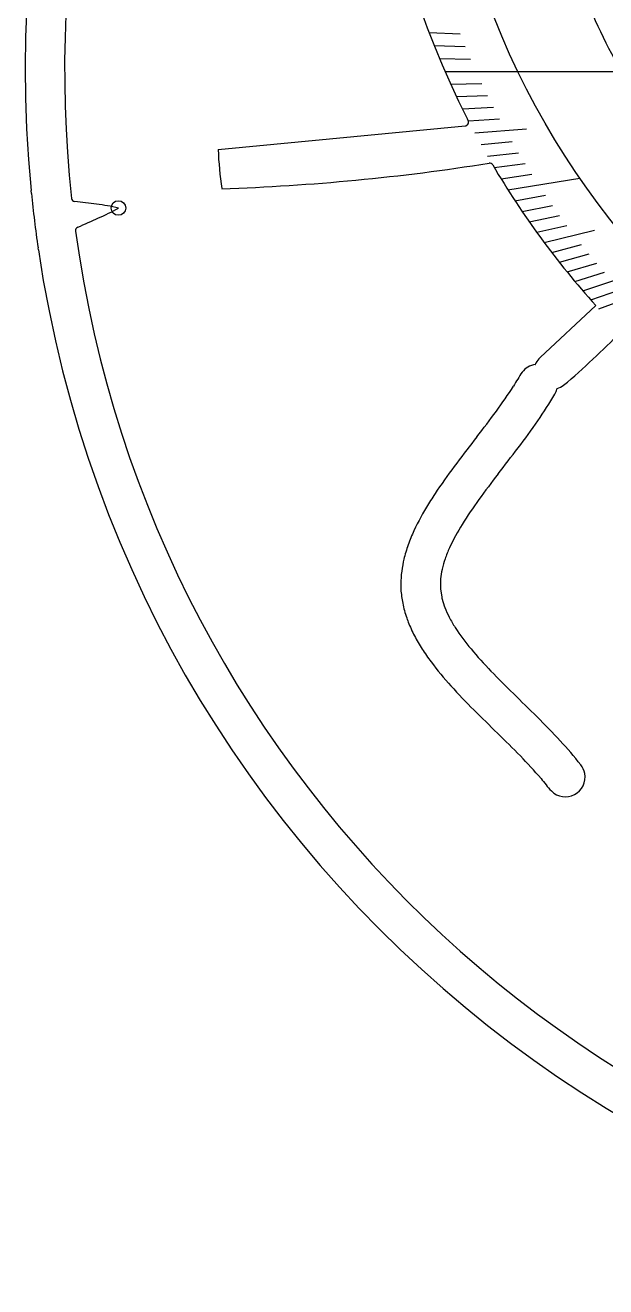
# Model space of a CAD drawing. Header units: millimetres. Extents: x -82 to 82, y -82 to 82.
# Drawn here: x -82.3 to -43, y -82.3 to 3.1 of the extents above; entities that cross this region are included whole.
import ezdxf

# ---------------------------------------------------------------- set-up
doc = ezdxf.new("R2010")
doc.units = ezdxf.units.MM
for name, color, linetype in [('CUT_INNER', 6, 'Continuous'), ('CUT_OUTER', 1, 'Continuous'), ('ENGRAVE', 7, 'Continuous'), ('ENGRAVE_FINE', 8, 'Continuous')]:
    doc.layers.add(name, color=color, linetype=linetype)

msp = doc.modelspace()

# ---------------------------------------------------------------- linework, layer by layer
at = {"layer": 'CUT_INNER'}
for points in [[(-52.328, -3.324), (-52.374, -3.236)], [(-69.274, -5.291), (-69.269, -5.29), (-69.264, -5.29), (-52.527, -3.687)], [(-69.02, -7.949), (-69.021, -7.944)], [(-47.457, -19.38), (-43.691, -15.86), (-43.684, -15.854)], [(-47.782, -19.855), (-47.771, -19.854), (-47.738, -19.771)], [(-46.295, -21.476), (-46.303, -21.477)], [(-54.1, -33.717), (-54.105, -33.742)], [(-54.207, -34.381), (-54.209, -34.411)], [(-54.212, -35.058), (-54.127, -35.618)], [(-54.112, -35.683), (-53.932, -36.269)]]:
    msp.add_lwpolyline(points, dxfattribs=at)
for centre, radius, start, end in [((0, 0), 79.679, 187.80326, 64.33658), ((-0.001, 0.001), 79.678, 116.01596, 186.19588), ((-0.001, 23.532), 58.817, 125.39424, 207.07124), ((-0.018, 23.524), 48.093, 196.72172, 212.61977), ((-52.551, -3.439), 0.25, 275.4688, 27.24609), ((-47.877, -4.585), 21.408, 181.8901, 189.0248), ((-73.876, 138.288), 146.317, 271.90212, 279.03137), ((-50.884, -6.464), 0.25, 30.41404, 95.4688), ((-0.035, 23.507), 58.775, 210.51605, 222.04277), ((-78.965, -8.572), 0.25, 186.1526, 263.54321), ((-91.379, -114.483), 106.386, 82.5138, 83.3144), ((-78.873, -21.478), 12.548, 76.92447, 83.80088), ((-82.3, 1.617), 12.549, 293.07073, 299.95242), ((-119.43, 82.899), 101.907, 293.50153, 294.36909), ((-78.694, -10.784), 0.25, 113.29363, 187.91016), ((-79.847, 19.045), 52.723, 310.13468, 315.88888), ((-46.613, -20.282), 1.235, 133.06715, 155.56715), ((-39.497, -26.665), 11.123, 145.60527, 151.31631), ((-47.604, -21.177), 1.334, 97.6672, 143.38453), ((-76.276, -3.913), 32.146, 323.53706, 327.20286), ((-46.613, -20.282), 1.235, 284.94215, 307.44215), ((-68.075, -9.375), 24.965, 325.0671, 329.98174), ((-47.612, -21.175), 1.344, 329.11899, 345.16558), ((-46.702, -21.407), 0.404, 343.98523, 350.02738), ((-124.423, 31.576), 91.959, 322.21847, 323.58186), ((-90.487, 6.231), 52.276, 322.62327, 325.1098), ((99.285, -141.798), 191.067, 142.22727, 142.89734), ((-352.657, 206.319), 382.076, 322.31111, 322.64566), ((-17.172, -53.742), 45.068, 142.86826, 145.75155), ((7.021, -71.583), 72.455, 142.29699, 144.01479), ((-34.95, -41.632), 23.556, 145.76433, 148.45676), ((-28.727, -45.657), 28.295, 143.96276, 148.06915), ((-40.582, -38.302), 17.014, 148.08981, 155.03145), ((-40.66, -38.253), 14.251, 147.95876, 155.21919), ((-44.695, -36.302), 12.442, 155.38603, 160.16748), ((-47.048, -35.394), 9.921, 160.49029, 166.38167), ((-44.666, -36.303), 9.797, 155.75175, 160.48291), ((-45.258, -35.486), 11.69, 168.82484, 173.10028), ((-54.498, -33.639), 2.267, 165.14912, 169.33658), ((-40.791, -37.198), 13.756, 162.36041, 165.34019), ((-49.766, -34.764), 7.13, 174.50511, 182.71131), ((-44.202, -35.643), 10.084, 169.12845, 172.80792), ((-44.75, -34.816), 9.468, 177.54986, 181.21658), ((-53.798, -34.997), 0.419, 182.62205, 188.31891), ((-54.485, -35.083), 2.404, 180.42937, 183.19999), ((-45.156, -33.966), 11.795, 186.08938, 190.70064), ((-53.479, -35.504), 0.658, 189.92303, 195.74149), ((-49.661, -34.627), 7.248, 192.18218, 200.38862), ((-53.307, -36.064), 0.658, 198.15218, 203.05951), ((-45.764, -33.043), 8.784, 201.9208, 206.62188), ((-54.303, -36.438), 2.267, 198.36081, 202.54828), ((-46.666, -33.435), 10.473, 201.6982, 207.3102), ((-44.768, -32.331), 9.995, 207.71092, 212.38227), ((-44.208, -31.999), 13.317, 207.94726, 212.41063), ((-41.133, -29.867), 14.385, 212.91703, 220.09122), ((-40.89, -29.69), 17.357, 212.97623, 216.45851), ((-30.323, -20.832), 28.473, 219.99013, 224.04924), ((-36.769, -26.421), 22.614, 216.91461, 222.28924), ((1.466, 9.828), 72.639, 223.99774, 225.70198), ((-20.233, -11.428), 44.935, 222.2442, 225.11753), ((-311.901, -311.204), 375.982, 45.34828, 45.69023), ((81.55, 90.657), 189.091, 225.09261, 225.77451), ((-84.292, -80.835), 52.136, 42.88685, 45.36753), ((-114.658, -110.942), 92.226, 44.42736, 45.78066), ((-64.364, -62.352), 24.957, 38.01791, 42.93153), ((-71.728, -68.903), 32.141, 40.79534, 44.47898), ((-45.746, -47.823), 1.341, 10.92041, 38.90258), ((-45.74, -47.821), 1.335, 224.35454, 10.87432), ((-38.306, -41.12), 11.342, 216.7328, 222.30235)]:
    msp.add_arc(centre, radius, start, end, dxfattribs=at)
at = {"layer": 'CUT_OUTER'}
for points in [[(-81.934, -8.266), (-81.934, -8.266), (-81.953, -8.072)], [(-81.459, -12.084), (-81.477, -11.957)]]:
    msp.add_lwpolyline(points, dxfattribs=at)
for centre, radius, start, end in [((0, 0), 82.35, 188.43803, 185.62553), ((-1.267, -0.158), 81.073, 185.7396, 188.36824)]:
    msp.add_arc(centre, radius, start, end, dxfattribs=at)
at = {"layer": 'ENGRAVE'}
for points in [[(-53.905, 0), (-41.965, 0)], [(-49.638, -8.021), (-44.769, -7.235)], [(-44.557, -14.863), (-39.915, -13.314)]]:
    msp.add_lwpolyline(points, dxfattribs=at)
for centre, radius in [((0, 23.532), 54.322), ((-76.033, -9.256), 0.494)]:
    msp.add_circle(centre, radius, dxfattribs=at)
at = {"layer": 'ENGRAVE_FINE'}
for points in [[(-54.983, 2.641), (-52.876, 2.54)], [(-54.636, 1.749), (-52.527, 1.681)], [(-54.276, 0.868), (-52.167, 0.835)], [(-53.523, -0.856), (-51.414, -0.823)], [(-53.131, -1.7), (-51.023, -1.633)], [(-52.727, -2.533), (-50.621, -2.431)], [(-52.314, -3.353), (-50.21, -3.218)], [(-51.891, -4.161), (-48.381, -3.879)], [(-51.458, -4.957), (-49.36, -4.755)], [(-51.016, -5.741), (-48.923, -5.505)], [(-50.565, -6.513), (-48.477, -6.244)], [(-50.106, -7.273), (-48.023, -6.971)], [(-49.162, -8.758), (-47.092, -8.389)], [(-48.678, -9.483), (-46.615, -9.081)], [(-48.187, -10.196), (-46.132, -9.761)], [(-47.688, -10.897), (-45.642, -10.429)], [(-47.183, -11.587), (-43.78, -10.751)], [(-46.67, -12.265), (-44.643, -11.732)], [(-46.152, -12.931), (-44.135, -12.366)], [(-45.626, -13.587), (-43.621, -12.989)], [(-45.095, -14.23), (-43.101, -13.601)], [(-44.014, -15.484), (-42.046, -14.792)], [(-43.466, -16.095), (-41.511, -15.371)]]:
    msp.add_lwpolyline(points, dxfattribs=at)

doc.saveas('drawing.dxf')
